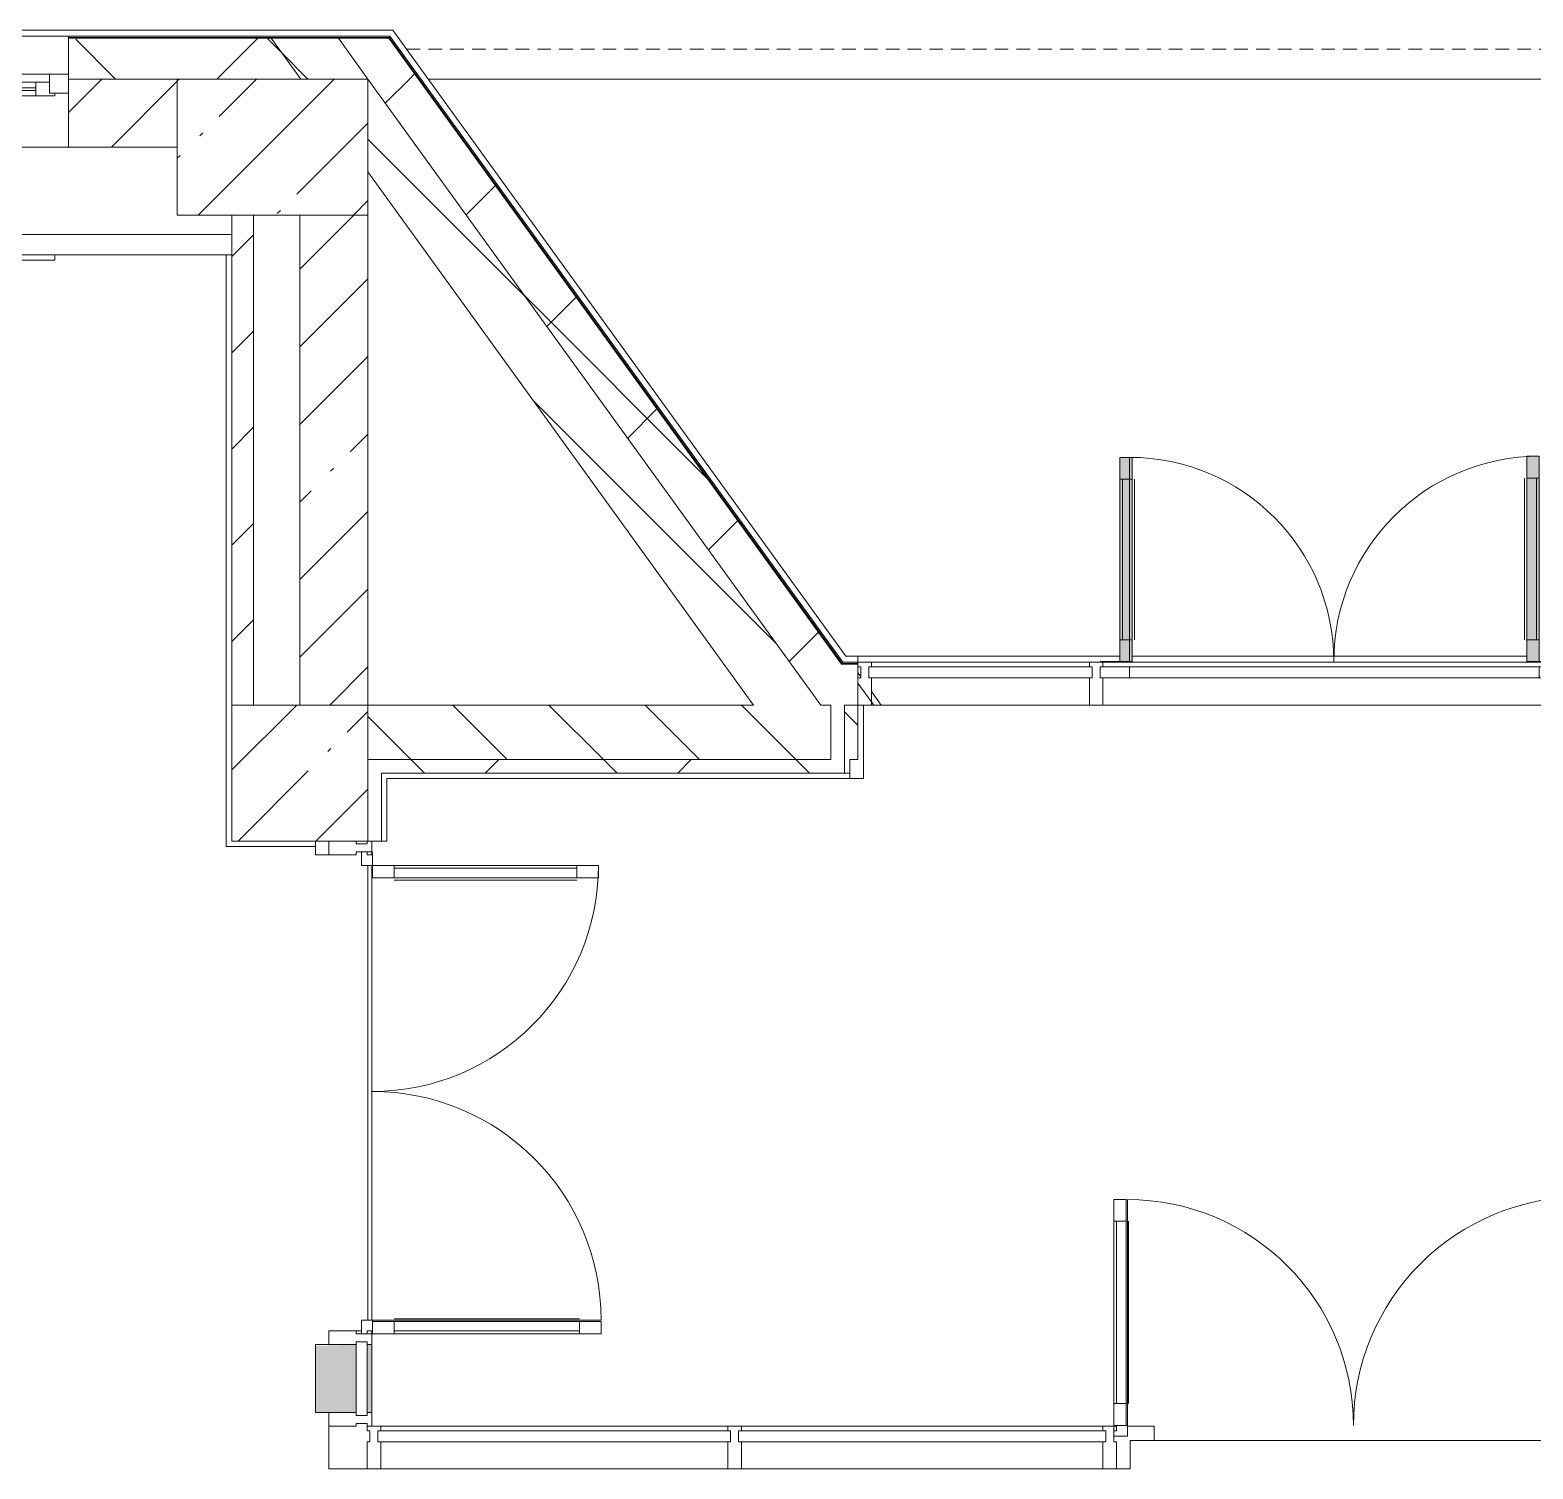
# Model space of a CAD drawing. Header units: millimetres. Extents: x 3991 to 282775, y -8553 to 29560.
# Drawn here: x 258624 to 264145, y 16293 to 21580 of the extents above; entities that cross this region are included whole.
import ezdxf

# ---------------------------------------------------------------- set-up
doc = ezdxf.new("R2010")
doc.units = ezdxf.units.MM
doc.linetypes.add('200_ШТРИХ__ш1_п0_6_', pattern=[80, 50, -30])
for name, color, linetype, lineweight, true_color in [('A-DETL-GENF-4', 7, 'Continuous', 5, 0xaaaaaa), ('A-DETL-GENF-5', 7, 'Continuous', 5, 0xe2e2e2), ('A-DOOR-3', 7, 'Continuous', 5, 0xaaaaaa), ('A-FLOR-1', 7, 'Continuous', 5, 0xaaaaaa), ('A-GLAZ-CWMG-3', 7, 'Continuous', 5, 0x383e42), ('Знаки-1', 7, 'Continuous', 5, 0x787878)]:
    doc.layers.add(name, color=color, linetype=linetype, lineweight=lineweight, true_color=true_color)
for name, color, linetype, lineweight in [('A-DETL-MBND', 7, '200_ШТРИХ__ш1_п0_6_', 9), ('A-GLAZ-2', 7, 'Continuous', 5), ('A-GLAZ-CURT-2', 7, 'Continuous', 5), ('A-GLAZ-CWMG-2', 7, 'Continuous', 5), ('A-WALL', 7, 'Continuous', 9), ('A-WALL-4', 7, 'Continuous', 5), ('I-WALL-3', 7, 'Continuous', 5), ('S-COLS', 7, 'Continuous', 5), ('Знаки', 7, 'Continuous', 5)]:
    doc.layers.add(name, color=color, linetype=linetype, lineweight=lineweight)
pattern_1 = [(45, (148815.1, 0), (-353.5534, 353.5534), []), (135, (148815.1, 0), (-353.5534, -353.5534), [])]
pattern_2 = [(45, (148815.1, 0), (-285.1231, 285.1231), []), (45, (149100.2, 0), (-285.1231, 285.1231), [504.031, -100.806, 16.764, -84.042])]
pattern_3 = [(135, (148815.1, 0), (-176.7767, -176.7767), [])]

# ---------------------------------------------------------------- blocks, each defined once
blk = doc.blocks.new('120_Окно_СКБ_1Ст - 120_Окно_СКБ_1Ст 900х2500_h_ с форточкой-22876038-Общий план 1 этажа с размещением фрагментов 1_1-1_9')
at = {"layer": 'A-GLAZ-2'}
for p, q in [((-450, -127), (-450, -57)), ((-450, -57), (-380, -57)), ((450, -57), (-450, -57)), ((-380, -57), (-380, -127)), ((380, -87), (-380, -87)), ((-380, -87), (-380, -127)), ((-330, -137), (-330, -87)), ((-330, -107), (330, -107)), ((330, -137), (330, -87)), ((380, -127), (380, -57)), ((380, -57), (450, -57)), ((380, -127), (380, -87)), ((450, -57), (450, -127)), ((-380, -127), (-450, -127)), ((-450, -127), (-400, -127)), ((-380, -127), (-400, -127)), ((-400, -127), (-400, -137)), ((-400, -137), (400, -137)), ((400, -137), (-400, -137)), ((330, -117), (-330, -117)), ((450, -127), (380, -127)), ((400, -127), (380, -127)), ((400, -127), (450, -127)), ((400, -137), (400, -127))]:
    blk.add_line(p, q, dxfattribs=at)
blk = doc.blocks.new('Системная панель - Стекло - 40мм-24261323-Общий план 1 этажа с размещением фрагментов 1_1-1_9')
at = {"layer": 'A-GLAZ-CURT-2'}
for p, q in [((410, 0), (-410, 0)), ((-410, 0), (-410, -40)), ((410, -40), (410, 0)), ((-410, -40), (410, -40))]:
    blk.add_line(p, q, dxfattribs=at)
blk = doc.blocks.new('Прямоугольный импост - Импост структурный с накладкой - 160мм-V165-Общий план 1 этажа с размещением фрагментов 1_1-1_9')
at = {"layer": 'A-GLAZ-CWMG-2'}
for p, q in [((113700.4, 19257), (112900.4, 19257)), ((113700.4, 19100), (112936, 19100))]:
    blk.add_line(p, q, dxfattribs=at)
blk = doc.blocks.new('Дверь_Витражная_СКБ_2Ст - ВН-5-31911725-Общий план 1 этажа с размещением фрагментов 1_1-1_9')
at = {"layer": 'A-DETL-GENF-5'}
for points in [[(746, 20), (752, 20), (752, 774), (707, 774), (707, 20)], [(-788, 20), (-743, 20), (-743, 770), (-788, 770), (-788, 40)]]:
    blk.add_hatch(color=256, dxfattribs=at).paths.add_polyline_path(points)
at = {"layer": 'A-DETL-GENF-4'}
for p, q in [((752, 774), (707, 774)), ((707, 774), (707, 20)), ((752, 774), (707, 774)), ((707, 774), (707, 20)), ((752, 774), (752, 20)), ((752, 20), (752, 774)), ((-788, 770), (-743, 770)), ((-788, 770), (-788, 20)), ((-743, 770), (-788, 770)), ((-788, 770), (-788, 20)), ((-743, 770), (-743, 20)), ((-743, 20), (-743, 770)), ((-788, 690), (-743, 690)), ((-778, 690), (-778, 100)), ((-734, 690), (-734, 100)), ((698, 694), (698, 100)), ((752, 694), (707, 694)), ((742, 694), (742, 100)), ((-788, 100), (-743, 100)), ((752, 100), (707, 100)), ((-752, 20), (-860, 20)), ((-752, 20), (-860, 20)), ((-743, 20), (-788, 20)), ((-788, 20), (-743, 20)), ((707, 20), (752, 20)), ((707, 20), (752, 20)), ((752, 20), (860, 20)), ((860, 20), (752, 20))]:
    blk.add_line(p, q, dxfattribs=at)
at = {"layer": 'A-DOOR-3'}
for p, q in [((752, 774), (752, 20)), ((-752, 770), (-752, 20)), ((-752, 0), (-860, 0)), ((-860, 0), (-860, -40)), ((-752, -40), (-752, 0)), ((860, 0), (752, 0)), ((752, 0), (752, -40)), ((860, -40), (860, 0)), ((-860, -40), (-752, -40)), ((752, -40), (860, -40))]:
    blk.add_line(p, q, dxfattribs=at)
for centre, radius, start, end in [((752, 20), 754, 90, 180), ((-752, 20), 750, 360, 90)]:
    blk.add_arc(centre, radius, start, end, dxfattribs=at)
blk = doc.blocks.new('Прямоугольный импост - Импост структурный с накладкой - 160мм-24260934-Общий план 1 этажа с размещением фрагментов 1_1-1_9')
at = {"layer": 'A-GLAZ-CWMG-2'}
for p, q in [((115450.4, 19257), (113750.4, 19257)), ((115352.4, 19240), (113848.4, 19240)), ((115352.4, 19200), (113848.4, 19200)), ((115450.4, 19100), (113750.4, 19100))]:
    blk.add_line(p, q, dxfattribs=at)
blk = doc.blocks.new('Прямоугольный импост - Импост структурный с накладкой - 160мм-18693360-Общий план 1 этажа с размещением фрагментов 1_1-1_9')
at = {"layer": 'A-GLAZ-CWMG-2'}
for p, q in [((-25, 40), (-25, 140)), ((-25, 140), (25, 140)), ((25, 140), (25, 40)), ((-15, 40), (-25, 40)), ((-25, -17), (-25, 0)), ((-25, 0), (-15, 0)), ((-15, 0), (-15, 40)), ((25, 0), (25, -17)), ((25, -17), (-25, -17))]:
    blk.add_line(p, q, dxfattribs=at)
blk = doc.blocks.new('Прямоугольный импост - Импост структурный с накладкой - 160мм Темный-30756008-Общий план 1 этажа с размещением фрагментов 1_1-1_9')
at = {"layer": 'A-GLAZ-CWMG-2'}
for p, q in [((-50, 0), (-50, 17)), ((-50, 17), (0, 17)), ((-40, 0), (-50, 0)), ((-40, -40), (-40, 0)), ((0, 0), (-10, 0)), ((-10, 0), (-10, -40)), ((0, 17), (0, 0)), ((-50, -140), (-50, -40)), ((-50, -40), (-40, -40)), ((-10, -40), (0, -40)), ((0, -40), (0, -140)), ((0, -140), (-50, -140))]:
    blk.add_line(p, q, dxfattribs=at)
blk = doc.blocks.new('Дверь_Витражная_остекление_ - ВВ-14 остекление-32472302-Общий план 1 этажа с размещением фрагментов 1_1-1_9')
at = {"layer": 'A-DETL-GENF-5'}
blk.add_hatch(color=256, dxfattribs=at).paths.add_polyline_path([(-792.9, -20), (-835, -20), (-835, -41.3), (-818.7, -33.1)])
at = {"layer": 'A-DETL-GENF-4'}
for p, q in [((-790, -20), (-835, -20)), ((-835, -860), (-835, -20)), ((-790, -20), (-835, -20)), ((-835, -20), (-835, -860)), ((-790, -860), (-790, -20)), ((-790, -860), (-790, -20)), ((840, -850), (840, -20)), ((840, -20), (840, -850)), ((885, -850), (885, -20)), ((885, -850), (885, -20)), ((-835, -100), (-790, -100)), ((-825, -780), (-825, -100)), ((-781, -780), (-781, -100)), ((831, -770), (831, -100)), ((885, -100), (840, -100)), ((875, -770), (875, -100)), ((885, -770), (840, -770)), ((-835, -780), (-790, -780)), ((-835, -860), (-790, -860)), ((-835, -860), (-790, -860)), ((885, -850), (840, -850)), ((840, -850), (885, -850))]:
    blk.add_line(p, q, dxfattribs=at)
at = {"layer": 'A-DOOR-3'}
for p, q in [((-885, 20), (-835, 20)), ((-885, -20), (-885, 20)), ((-835, 20), (-835, -20)), ((835, 20), (885, 20)), ((835, -20), (835, 20)), ((885, 20), (885, -20)), ((-835, -20), (-885, -20)), ((-835, -860), (-835, -20)), ((835, -850), (835, -20)), ((885, -20), (835, -20))]:
    blk.add_line(p, q, dxfattribs=at)
for centre, radius, start, end in [((-835, -20), 840, 270, 0), ((835, -20), 830, 180, 270)]:
    blk.add_arc(centre, radius, start, end, dxfattribs=at)
blk = doc.blocks.new('BSC_Колонна _Прямоугольная - 500х500-21690934-Общий план 1 этажа с размещением фрагментов 1_1-1_9')
at = {"layer": 'S-COLS'}
h = blk.add_hatch(dxfattribs=at)
h.set_pattern_fill('FP_119', color=256, style=0, pattern_type=2)
h.set_pattern_definition([(45, (-110800, -18850), (-285.1231, 285.1231), []), (45, (-110514.88, -18850), (-285.1231, 285.1231), [504.031, -100.806, 16.764, -84.042])])
h.paths.add_polyline_path([(47.1, -250), (250, -250), (250, 250), (-250, 250), (-250, -250), (0, -250)])
for p, q in [((250, 250), (-250, 250)), ((-250, 250), (-250, -250)), ((250, -250), (250, 250)), ((-250, -250), (250, -250))]:
    blk.add_line(p, q, dxfattribs=at)
blk = doc.blocks.new('Системная панель - Стекло - 40мм-32472403-Общий план 1 этажа с размещением фрагментов 1_1-1_9')
at = {"layer": 'A-GLAZ-CURT-2'}
for p, q in [((674.2, 40), (-674.2, 40)), ((-674.2, 40), (-674.2, 0)), ((-674.2, 0), (674.2, 0)), ((674.2, 0), (674.2, 40))]:
    blk.add_line(p, q, dxfattribs=at)
blk = doc.blocks.new('Прямоугольный импост - Импост структурный с накладкой - 160мм Темный-32472298-Общий план 1 этажа с размещением фрагментов 1_1-1_9')
at = {"layer": 'A-GLAZ-CWMG-2'}
for p, q in [((112422, 16450), (113750.4, 16450)), ((112422, 16293), (113750.4, 16293))]:
    blk.add_line(p, q, dxfattribs=at)
blk = doc.blocks.new('Прямоугольный импост - Импост структурный с накладкой - 160мм Темный-30755591-Общий план 1 этажа с размещением фрагментов 1_1-1_9')
at = {"layer": 'A-GLAZ-CWMG-2'}
for p, q in [((-25, 0), (-25, 17)), ((-25, 17), (25, 17)), ((-15, 0), (-25, 0)), ((-15, -40), (-15, 0)), ((25, 0), (15, 0)), ((15, 0), (15, -40)), ((25, 17), (25, 0)), ((-25, -140), (-25, -40)), ((-25, -40), (-15, -40)), ((15, -40), (25, -40)), ((25, -40), (25, -140)), ((25, -140), (-25, -140))]:
    blk.add_line(p, q, dxfattribs=at)
blk = doc.blocks.new('Прямоугольный импост - Импост структурный с накладкой - 160мм Темный-32356295-Общий план 1 этажа с размещением фрагментов 1_1-1_9')
at = {"layer": 'A-GLAZ-CWMG-2'}
for p, q in [((-50, 40), (-50, 140)), ((-50, 140), (0, 140)), ((0, 140), (0, 40)), ((-40, 40), (-50, 40)), ((-50, -17), (-50, 0)), ((-50, 0), (-40, 0)), ((-40, 0), (-40, 40)), ((-10, 40), (-10, 0)), ((0, 40), (-10, 40)), ((-10, 0), (0, 0)), ((0, 0), (0, -17)), ((0, -17), (-50, -17))]:
    blk.add_line(p, q, dxfattribs=at)
blk = doc.blocks.new('Дверь_Витражная_остекление_ - ВВ-15 остекление-32355915-Общий план 1 этажа с размещением фрагментов 1_1-1_9')
at = {"layer": 'A-DETL-GENF-4'}
for p, q in [((-835, 850), (-790, 850)), ((-835, 850), (-835, 20)), ((-790, 850), (-835, 850)), ((-835, 850), (-835, 20)), ((-790, 850), (-790, 20)), ((-790, 20), (-790, 850)), ((885, 860), (840, 860)), ((840, 860), (840, 20)), ((885, 860), (840, 860)), ((840, 860), (840, 20)), ((885, 860), (885, 20)), ((885, 20), (885, 860)), ((831, 780), (831, 100)), ((885, 780), (840, 780)), ((875, 780), (875, 100)), ((-835, 770), (-790, 770)), ((-825, 770), (-825, 100)), ((-781, 770), (-781, 100)), ((-835, 100), (-790, 100)), ((885, 100), (840, 100)), ((-790, 20), (-835, 20)), ((-835, 20), (-790, 20))]:
    blk.add_line(p, q, dxfattribs=at)
at = {"layer": 'A-DOOR-3'}
for p, q in [((-835, 850), (-835, 20)), ((835, 860), (835, 20)), ((-835, 20), (-885, 20)), ((-885, 20), (-885, -20)), ((-835, -20), (-835, 20)), ((885, 20), (835, 20)), ((835, 20), (835, -20)), ((885, -20), (885, 20)), ((-885, -20), (-835, -20)), ((835, -20), (885, -20))]:
    blk.add_line(p, q, dxfattribs=at)
for centre, radius, start, end in [((-835, 20), 830, 360, 90), ((835, 20), 840, 90, 180)]:
    blk.add_arc(centre, radius, start, end, dxfattribs=at)
blk = doc.blocks.new('Прямоугольный импост - Импост структурный с накладкой - 160мм-32356289-Общий план 1 этажа с размещением фрагментов 1_1-1_9')
at = {"layer": 'A-GLAZ-CWMG-2'}
for p, q in [((-25, 140), (25, 140)), ((25, 140), (25, 40)), ((-15, 40), (-25, 40)), ((-25, 0), (-15, 0)), ((-15, 0), (-15, 40)), ((15, 40), (15, 0)), ((25, 40), (15, 40)), ((15, 0), (25, 0)), ((25, 0), (25, -17)), ((-25, -17), (-25, -3)), ((25, -17), (-25, -17))]:
    blk.add_line(p, q, dxfattribs=at)
blk = doc.blocks.new('Системная панель - Стекло - 40мм-32356190-Общий план 1 этажа с размещением фрагментов 1_1-1_9')
at = {"layer": 'A-GLAZ-CURT-2'}
for p, q in [((135, 0), (-135, 0)), ((-135, 0), (-135, -40)), ((135, -40), (135, 0)), ((-135, -40), (135, -40))]:
    blk.add_line(p, q, dxfattribs=at)
blk = doc.blocks.new('Прямоугольный импост - Импост структурный с накладкой - 190мм-32819534-Общий план 1 этажа с размещением фрагментов 1_1-1_9')
at = {"layer": 'A-GLAZ-CWMG-3'}
for points in [[(110857, 16500), (111007, 16500), (111007, 16750), (110857, 16745), (110857, 16505)], [(111064, 16500), (111064, 16750), (111047, 16750), (111047, 16500)]]:
    blk.add_hatch(color=256, dxfattribs=at).paths.add_polyline_path(points)
at = {"layer": 'A-GLAZ-CWMG-2'}
for p, q in [((110857, 16750), (110907, 16750)), ((110857, 16500), (110857, 16750)), ((111064, 16500), (111064, 16750)), ((110907, 16500), (110857, 16500))]:
    blk.add_line(p, q, dxfattribs=at)
blk = doc.blocks.new('Прямоугольный импост - Импост структурный с накладкой - 160мм Темный-32356291-Общий план 1 этажа с размещением фрагментов 1_1-1_9')
at = {"layer": 'A-GLAZ-CWMG-2'}
for p, q in [((-25, 40), (-25, 140)), ((-25, 140), (25, 140)), ((25, 140), (25, 40)), ((-15, 40), (-25, 40)), ((-25, -17), (-25, 0)), ((-25, 0), (-15, 0)), ((-15, 0), (-15, 40)), ((15, 40), (15, 0)), ((25, 40), (15, 40)), ((15, 0), (25, 0)), ((25, 0), (25, -17)), ((25, -17), (-25, -17))]:
    blk.add_line(p, q, dxfattribs=at)
blk = doc.blocks.new('Прямоугольный импост - Импост структурный с накладкой - 160мм-22960065-Общий план 1 этажа с размещением фрагментов 1_1-1_9')
at = {"layer": 'A-GLAZ-CWMG-2'}
for p, q in [((0, 140), (-50, 140)), ((-50, 140), (-50, 40)), ((0, 40), (0, 140)), ((-50, 40), (-40, 40)), ((-40, 0), (-50, 0)), ((-50, 0), (-50, -17)), ((-40, 40), (-40, 0)), ((-10, 0), (-10, 40)), ((-10, 40), (0, 40)), ((0, 0), (-10, 0)), ((0, -17), (0, 0)), ((-50, -17), (0, -17))]:
    blk.add_line(p, q, dxfattribs=at)
blk = doc.blocks.new('BSC_Колонна _Прямоугольная - 700х500-V231-Общий план 1 этажа с размещением фрагментов 1_1-1_9')
at = {"layer": 'S-COLS'}
h = blk.add_hatch(dxfattribs=at)
h.set_pattern_fill('FP_179', color=256, style=0, pattern_type=2)
h.set_pattern_definition([(45, (-110700, -21150), (-285.1231, 285.1231), []), (45, (-110414.88, -21150), (-285.1231, 285.1231), [504.031, -100.806, 16.764, -84.042])])
h.paths.add_polyline_path([(100, -250), (350, -250), (350, 250), (-350, 250), (-350, -250), (-171, -250)])
for p, q in [((350, 250), (-350, 250)), ((-350, 250), (-350, -250)), ((350, -250), (350, 250)), ((-350, -250), (350, -250))]:
    blk.add_line(p, q, dxfattribs=at)
blk = doc.blocks.new('Системная панель - Стекло - 40мм-32472267-Общий план 1 этажа с размещением фрагментов 1_1-1_9')
at = {"layer": 'A-GLAZ-CURT-2'}
for p, q in [((647.5, 40), (-647.5, 40)), ((-647.5, 40), (-647.5, 0)), ((-647.5, 0), (647.5, 0)), ((647.5, 0), (647.5, 40))]:
    blk.add_line(p, q, dxfattribs=at)
blk = doc.blocks.new('Прямоугольный импост - Импост структурный с накладкой - 160мм Темный-32472263-Общий план 1 этажа с размещением фрагментов 1_1-1_9')
at = {"layer": 'A-GLAZ-CWMG-2'}
for p, q in [((111097, 16450), (112372, 16450)), ((111097, 16293), (112372, 16293))]:
    blk.add_line(p, q, dxfattribs=at)
blk = doc.blocks.new('Прямоугольный импост - Импост структурный с накладкой - 190мм-32819424-Общий план 1 этажа с размещением фрагментов 1_1-1_9')
at = {"layer": 'A-GLAZ-CWMG-2'}
for p, q in [((0, 190), (-50, 190)), ((-50, 190), (-50, 40)), ((-50, 40), (-40, 40)), ((-40, 0), (-50, 0)), ((-50, 0), (-50, -17)), ((-40, 40), (-40, 0)), ((-10, 0), (-10, 40)), ((-10, 40), (0, 40)), ((0, 0), (-10, 0)), ((-50, -17), (0, -17)), ((0, -17), (0, -3))]:
    blk.add_line(p, q, dxfattribs=at)
blk = doc.blocks.new('Съемный металлический экран с перфорацией - E3-V308-Общий план 1 этажа с размещением фрагментов 1_1-1_9')
at = {"layer": 'Знаки-1'}
h = blk.add_hatch(dxfattribs=at)
h.set_pattern_fill('FP_206', color=256, style=0, pattern_type=2)
h.set_pattern_definition([(0, (-109007.03, -20734), (0, 254), [68.059, -371.882]), (60, (-108880.03, -20699.97), (-219.97045, 127), [68.059, -371.882]), (120, (-108846, -20572.97), (-219.97045, -127), [68.059, -371.882]), (30, (-108938.97, -20734), (-5e-05, 508), [68.059, -439.941]), (30, (-109065.97, -20514.03), (-5e-05, 508), [68.059, -439.941]), (150, (-109007.03, -20734), (-439.941, -254), [68.059, -439.941]), (150, (-108880.03, -20514.03), (-439.941, -254), [68.059, -439.941]), (90, (-108846, -20641.03), (-439.941, 254), [68.059, -439.941]), (90, (-109100, -20641.03), (-439.941, 254), [68.059, -439.941])])
h.paths.add_polyline_path([(800, 0), (800, 20), (0, 19), (0, 0), (281.2, 0)])
at = {"layer": 'Знаки'}
for p, q in [((0, 20), (0, 0)), ((0, 0), (800, 0)), ((800, 0), (800, 20))]:
    blk.add_line(p, q, dxfattribs=at)
blk = doc.blocks.new('Зашивка приборов отопления1 - Зашивка приборов отопления-33268338-Общий план 1 этажа с размещением фрагментов 1_1-1_9')
at = {"layer": 'A-WALL-4'}
for p, q in [((109950, 21150), (109050, 21150)), ((108470, 20829), (110550, 20829)), ((110550, 20829), (108470, 20829)), ((108470, 20754), (110550, 20754))]:
    blk.add_line(p, q, dxfattribs=at)

msp = doc.modelspace()

# ---------------------------------------------------------------- hatches: boundary and pattern name
at = {"layer": 'A-WALL-4'}
h = msp.add_hatch(dxfattribs=at)
h.set_pattern_fill('FP_73', color=256, style=0, pattern_type=2)
h.set_pattern_definition(pattern_1)
h.paths.add_polyline_path([(258765.1, 21400), (259618.2, 21400), (259509.7, 21550), (258765.1, 21545.8)])
h.paths.add_polyline_path([(249965.1, 21400), (249965.1, 21550), (245425.1, 21550), (245425.1, 21400), (249615.1, 21400)])
h.paths.add_polyline_path([(241985.1, 21400), (242125.1, 21400), (242121.5, 21550), (241875.1, 21545.8), (241875.1, 21400)])
h.paths.add_polyline_path([(255665.1, 21400), (255665.1, 21550), (254365.1, 21545.8), (254365.1, 21400), (255264.3, 21400)])
h.paths.add_polyline_path([(252265.1, 21400), (253465.1, 21400), (253465.1, 21550), (252265.1, 21545.8), (252265.1, 21486)])
h.paths.add_polyline_path([(256565.1, 21400), (257865.1, 21400), (257865.1, 21550), (256565.1, 21545.8), (256565.1, 21540.1)])
h.paths.add_polyline_path([(260050.2, 21400), (259941.7, 21550), (259759.6, 21545.8), (259865.1, 21400)])
h = msp.add_hatch(dxfattribs=at)
h.set_pattern_fill('FP_58', color=256, style=0, pattern_type=2)
h.set_pattern_definition(pattern_3)
h.paths.add_polyline_path([(261528.9, 19100), (259865.1, 21400), (259865.1, 21058.8), (261282.1, 19100)])
h.paths.add_polyline_path([(259618.2, 21400), (259865.1, 21400), (259756.6, 21550), (259512.8, 21545.8)])
h = msp.add_hatch(dxfattribs=at)
h.set_pattern_fill('FP_73', color=256, style=0, pattern_type=2)
h.set_pattern_definition(pattern_1)
h.paths.add_polyline_path([(261565.5, 19100), (261565.5, 19305.3), (260050.2, 21400), (259865.1, 21400), (261528.9, 19100)])
h.paths.add_polyline_path([(261665.5, 19100), (261714.1, 19100), (261616.8, 19227.4), (261635.5, 19100)])
h = msp.add_hatch(dxfattribs=at)
h.set_pattern_fill('FP_73', color=256, style=0, pattern_type=2)
h.set_pattern_definition(pattern_1)
h.paths.add_polyline_path([(261615.5, 19100), (261635.5, 19100), (261615.5, 19218.2), (261615.5, 19105.3)])
h.paths.add_polyline_path([(264415.5, 19100), (267017.1, 19100), (267017.1, 19250), (264315.5, 19250), (264315.5, 19100), (264415.1, 19100)])
h.paths.add_polyline_path([(269667.1, 19100), (269675.1, 19100), (269672.1, 19250), (268233.1, 19250), (268233.1, 19100), (268946.7, 19100)])
h.paths.add_polyline_path([(261723.9, 19100), (261705.2, 19125.9), (261715.5, 19100)])
h.paths.add_polyline_path([(261671.4, 19158.9), (261672.6, 19170.9), (261665.5, 19180.7), (261665.5, 19250), (261615.4, 19250), (261620.9, 19228.8), (261665.5, 19167.1)])
h = msp.add_hatch(dxfattribs=at)
h.set_pattern_fill('FP_58', color=256, style=0, pattern_type=2)
h.set_pattern_definition(pattern_3)
h.paths.add_polyline_path([(266559.3, 18900), (266625.1, 18900), (266625.1, 19100), (264915.5, 19100), (264915.5, 18900), (266555.1, 18900)])
h.paths.add_polyline_path([(259925.1, 18900), (261565.5, 18900), (261565.5, 19100), (259865.1, 19100), (259865.1, 18900), (259915.1, 18900)])
h.paths.add_polyline_path([(264319.4, 18900), (264365.5, 18900), (264365.5, 19100), (264315.5, 19097), (264315.5, 18900)])
h.paths.add_polyline_path([(261615.5, 18900), (261665.5, 18900), (261665.5, 19100), (261615.5, 19100), (261615.5, 18980.3)])
at = {"layer": 'I-WALL-3'}
h = msp.add_hatch(dxfattribs=at)
h.set_pattern_fill('FP_57', color=256, style=0, pattern_type=2)
h.set_pattern_definition(pattern_2)
h.paths.add_polyline_path([(252332.3, 21150), (253465.1, 21150), (253465.1, 21400), (252265.1, 21400), (252265.1, 21150)])
h.paths.add_polyline_path([(249965.1, 21150), (249965.1, 21400), (249615.1, 21400), (249615.1, 21150)])
h.paths.add_polyline_path([(255264.3, 21150), (255665.1, 21150), (255665.1, 21400), (254865.1, 21400), (254865.1, 21150)])
h.paths.add_polyline_path([(257285.1, 21150), (257865.1, 21150), (257865.1, 21400), (256565.1, 21400), (256565.1, 21150), (257272.6, 21150)])
h.paths.add_polyline_path([(259165.1, 21150), (259165.1, 21400), (258765.1, 21400), (258765.1, 21150)])
h = msp.add_hatch(dxfattribs=at)
h.set_pattern_fill('FP_71', color=256, style=0, pattern_type=2)
h.set_pattern_definition([(45, (148815.1, 0), (-176.7767, 176.7767), [])])
h.paths.add_polyline_path([(259445.1, 19100), (259445.1, 20900), (259365.1, 20900), (259365.1, 19100)])
h = msp.add_hatch(dxfattribs=at)
h.set_pattern_fill('FP_57', color=256, style=0, pattern_type=2)
h.set_pattern_definition(pattern_2)
h.paths.add_polyline_path([(259662.2, 19100), (259865.1, 19100), (259865.1, 20900), (259615.1, 20900), (259615.1, 19100)])
h = msp.add_hatch(dxfattribs=at)
h.set_pattern_fill('FP_73', color=256, style=0, pattern_type=2)
h.set_pattern_definition(pattern_1)
h.paths.add_polyline_path([(261436.1, 18850), (261615.5, 18850), (261615.5, 18900), (259915.1, 18900), (259920.2, 18850), (261282.1, 18850)])

# ---------------------------------------------------------------- linework, layer by layer
at = {"layer": 'A-DETL-MBND'}
for p, q in [((260007.7, 21510), (268785.1, 21510)), ((268785.1, 21400), (260087.2, 21400))]:
    msp.add_line(p, q, dxfattribs=at)
at = {"layer": 'A-FLOR-1'}
for p, q in [((268785.1, 21400), (260087.2, 21400)), ((259345.1, 19120), (259345.1, 20754)), ((259344.1, 18580), (259344.1, 19120)), ((259344.1, 19120), (259345.1, 19120)), ((261685.5, 19100), (261685.5, 18830)), ((261685.5, 18830), (261635.5, 18830)), ((259672.1, 18580), (259344.1, 18580)), ((259865.1, 16840), (259865.1, 18510)), ((259879.1, 18510), (259879.1, 16840)), ((259822.1, 16800), (259842.1, 16800)), ((259722.1, 16293), (259722.1, 16450)), ((262655.5, 16450), (262753.5, 16450)), ((264365.5, 16398), (262665.5, 16398)), ((262665.5, 16398), (262665.5, 16293)), ((262753.5, 16450), (262753.5, 16398)), ((259862.1, 16293), (259722.1, 16293)), ((262665.5, 16293), (262615.5, 16293))]:
    msp.add_line(p, q, dxfattribs=at)
at = {"layer": 'A-WALL'}
for p, q in [((258765.1, 21553), (259949.4, 21553)), ((258765.1, 21550), (259941.7, 21550)), ((259509.7, 21550), (259618.2, 21400)), ((259756.6, 21550), (259865.1, 21400)), ((261605.5, 19250), (259941.7, 21550)), ((261607.1, 19253), (259943.2, 21553)), ((258765.1, 21400), (259165.1, 21400)), ((261665.5, 19250), (261605.5, 19250)), ((261665.5, 19253), (261607.1, 19253)), ((261565.5, 18900), (261565.5, 19100)), ((261615.5, 19100), (261615.5, 18900)), ((261615.5, 19100), (261723.9, 19100)), ((259994.5, 18900), (259865.1, 18900)), ((259915.1, 18850), (259915.1, 18600)), ((261635.5, 18850), (259915.1, 18850))]:
    msp.add_line(p, q, dxfattribs=at)
at = {"layer": 'A-WALL-4'}
for p, q in [((245385.1, 21580), (259957, 21580)), ((259945.8, 21558), (257865.1, 21558)), ((258765.1, 21558), (258765.1, 21400)), ((261609.6, 19258), (259945.8, 21558)), ((259957, 21580), (261620.9, 19280)), ((259865.1, 21400), (261528.9, 19100)), ((259865.1, 21058.8), (261282.1, 19100)), ((261620.9, 19280), (262627.5, 19280)), ((261665.5, 19180.7), (261665.5, 19280)), ((262672.5, 19280), (264122.5, 19280)), ((261665.5, 19258), (261609.6, 19258)), ((261665.5, 19218.2), (261675.5, 19204.4)), ((261723.9, 19100), (261665.5, 19180.7)), ((261715.5, 19149.1), (261751.1, 19100)), ((261282.1, 19100), (259865.1, 19100)), ((261565.5, 19100), (261528.9, 19100)), ((261665.5, 18900), (261665.5, 19100)), ((261723.9, 19100), (261751.1, 19100)), ((259994.5, 18900), (261565.5, 18900)), ((261635.5, 18900), (261665.5, 18900))]:
    msp.add_line(p, q, dxfattribs=at)
at = {"layer": 'I-WALL-3'}
for p, q in [((258765.1, 21400), (258765.1, 21150)), ((259165.1, 21150), (257285.1, 21150)), ((259365.1, 20900), (259365.1, 19100)), ((259445.1, 19100), (259445.1, 20900)), ((259615.1, 20900), (259615.1, 19100)), ((259865.1, 19100), (259865.1, 20900)), ((261615.5, 18900), (261615.5, 18850)), ((261635.5, 18830), (261635.5, 18900)), ((259935.1, 18600), (259935.1, 18830)), ((259935.1, 18830), (261635.5, 18830)), ((259865.1, 18600), (259935.1, 18600))]:
    msp.add_line(p, q, dxfattribs=at)

# ---------------------------------------------------------------- block references
at = {"layer": 'A-DOOR-3'}
msp.add_blockref('Дверь_Витражная_СКБ_2Ст - ВН-5-31911725-Общий план 1 этажа с размещением фрагментов 1_1-1_9', (263415.5, 19240), dxfattribs=at)
for name, p, rotation in [('Дверь_Витражная_остекление_ - ВВ-15 остекление-32355915-Общий план 1 этажа с размещением фрагментов 1_1-1_9', (259862.1, 17675), 270), ('Дверь_Витражная_остекление_ - ВВ-14 остекление-32472302-Общий план 1 этажа с размещением фрагментов 1_1-1_9', (263490.5, 16433), 180)]:
    msp.add_blockref(name, p, dxfattribs=dict(at, rotation=rotation))
at = {"layer": 'A-GLAZ-2'}
msp.add_blockref('120_Окно_СКБ_1Ст - 120_Окно_СКБ_1Ст 900х2500_h_ с форточкой-22876038-Общий план 1 этажа с размещением фрагментов 1_1-1_9', (258315.1, 21475), dxfattribs=at)
at = {"layer": 'A-GLAZ-CURT-2'}
msp.add_blockref('Системная панель - Стекло - 40мм-24261323-Общий план 1 этажа с размещением фрагментов 1_1-1_9', (262115.5, 19240), dxfattribs=at)
for name, p, rotation in [('Системная панель - Стекло - 40мм-32356190-Общий план 1 этажа с размещением фрагментов 1_1-1_9', (259862.1, 16625), 270), ('Системная панель - Стекло - 40мм-32472267-Общий план 1 этажа с размещением фрагментов 1_1-1_9', (260549.6, 16433), 180), ('Системная панель - Стекло - 40мм-32472403-Общий план 1 этажа с размещением фрагментов 1_1-1_9', (261901.3, 16433), 180)]:
    msp.add_blockref(name, p, dxfattribs=dict(at, rotation=rotation))
at = {"layer": 'A-GLAZ-CWMG-2'}
for name, p, rotation in [('Прямоугольный импост - Импост структурный с накладкой - 160мм-22960065-Общий план 1 этажа с размещением фрагментов 1_1-1_9', (261665.5, 19240), 180), ('Прямоугольный импост - Импост структурный с накладкой - 190мм-32819424-Общий план 1 этажа с размещением фрагментов 1_1-1_9', (259862.1, 18600), 90)]:
    msp.add_blockref(name, p, dxfattribs=dict(at, rotation=rotation))
for name in ['Прямоугольный импост - Импост структурный с накладкой - 160мм-V165-Общий план 1 этажа с размещением фрагментов 1_1-1_9', 'Прямоугольный импост - Импост структурный с накладкой - 160мм-24260934-Общий план 1 этажа с размещением фрагментов 1_1-1_9', 'Прямоугольный импост - Импост структурный с накладкой - 190мм-32819534-Общий план 1 этажа с размещением фрагментов 1_1-1_9', 'Прямоугольный импост - Импост структурный с накладкой - 160мм Темный-32472263-Общий план 1 этажа с размещением фрагментов 1_1-1_9', 'Прямоугольный импост - Импост структурный с накладкой - 160мм Темный-32472298-Общий план 1 этажа с размещением фрагментов 1_1-1_9']:
    msp.add_blockref(name, (148815.1, 0), dxfattribs=at)
at = {"layer": 'A-GLAZ-CWMG-2', "extrusion": (0, 0, -1)}
for name, p, rotation in [('Прямоугольный импост - Импост структурный с накладкой - 160мм-18693360-Общий план 1 этажа с размещением фрагментов 1_1-1_9', (-262540.5, 19240), 180), ('Прямоугольный импост - Импост структурный с накладкой - 160мм-32356289-Общий план 1 этажа с размещением фрагментов 1_1-1_9', (-259862.1, 18575), 270), ('Прямоугольный импост - Импост структурный с накладкой - 160мм Темный-32356291-Общий план 1 этажа с размещением фрагментов 1_1-1_9', (-259862.1, 16775), 270), ('Прямоугольный импост - Импост структурный с накладкой - 160мм Темный-32356295-Общий план 1 этажа с размещением фрагментов 1_1-1_9', (-259862.1, 16450), 270)]:
    msp.add_blockref(name, p, dxfattribs=dict(at, rotation=rotation))
for name, p in [('Прямоугольный импост - Импост структурный с накладкой - 160мм Темный-30756008-Общий план 1 этажа с размещением фрагментов 1_1-1_9', (-259862.1, 16433)), ('Прямоугольный импост - Импост структурный с накладкой - 160мм Темный-30755591-Общий план 1 этажа с размещением фрагментов 1_1-1_9', (-261212.1, 16433)), ('Прямоугольный импост - Импост структурный с накладкой - 160мм Темный-30755591-Общий план 1 этажа с размещением фрагментов 1_1-1_9', (-262590.5, 16433))]:
    msp.add_blockref(name, p, dxfattribs=at)
at = {"layer": 'A-WALL-4'}
msp.add_blockref('Зашивка приборов отопления1 - Зашивка приборов отопления-33268338-Общий план 1 этажа с размещением фрагментов 1_1-1_9', (148815.1, 0), dxfattribs=at)
at = {"layer": 'S-COLS'}
for name, p in [('BSC_Колонна _Прямоугольная - 700х500-V231-Общий план 1 этажа с размещением фрагментов 1_1-1_9', (259515.1, 21150)), ('BSC_Колонна _Прямоугольная - 500х500-21690934-Общий план 1 этажа с размещением фрагментов 1_1-1_9', (259615.1, 18850))]:
    msp.add_blockref(name, p, dxfattribs=at)
at = {"layer": 'Знаки'}
msp.add_blockref('Съемный металлический экран с перфорацией - E3-V308-Общий план 1 этажа с размещением фрагментов 1_1-1_9', (257915.1, 20734), dxfattribs=at)

doc.saveas('drawing.dxf')
